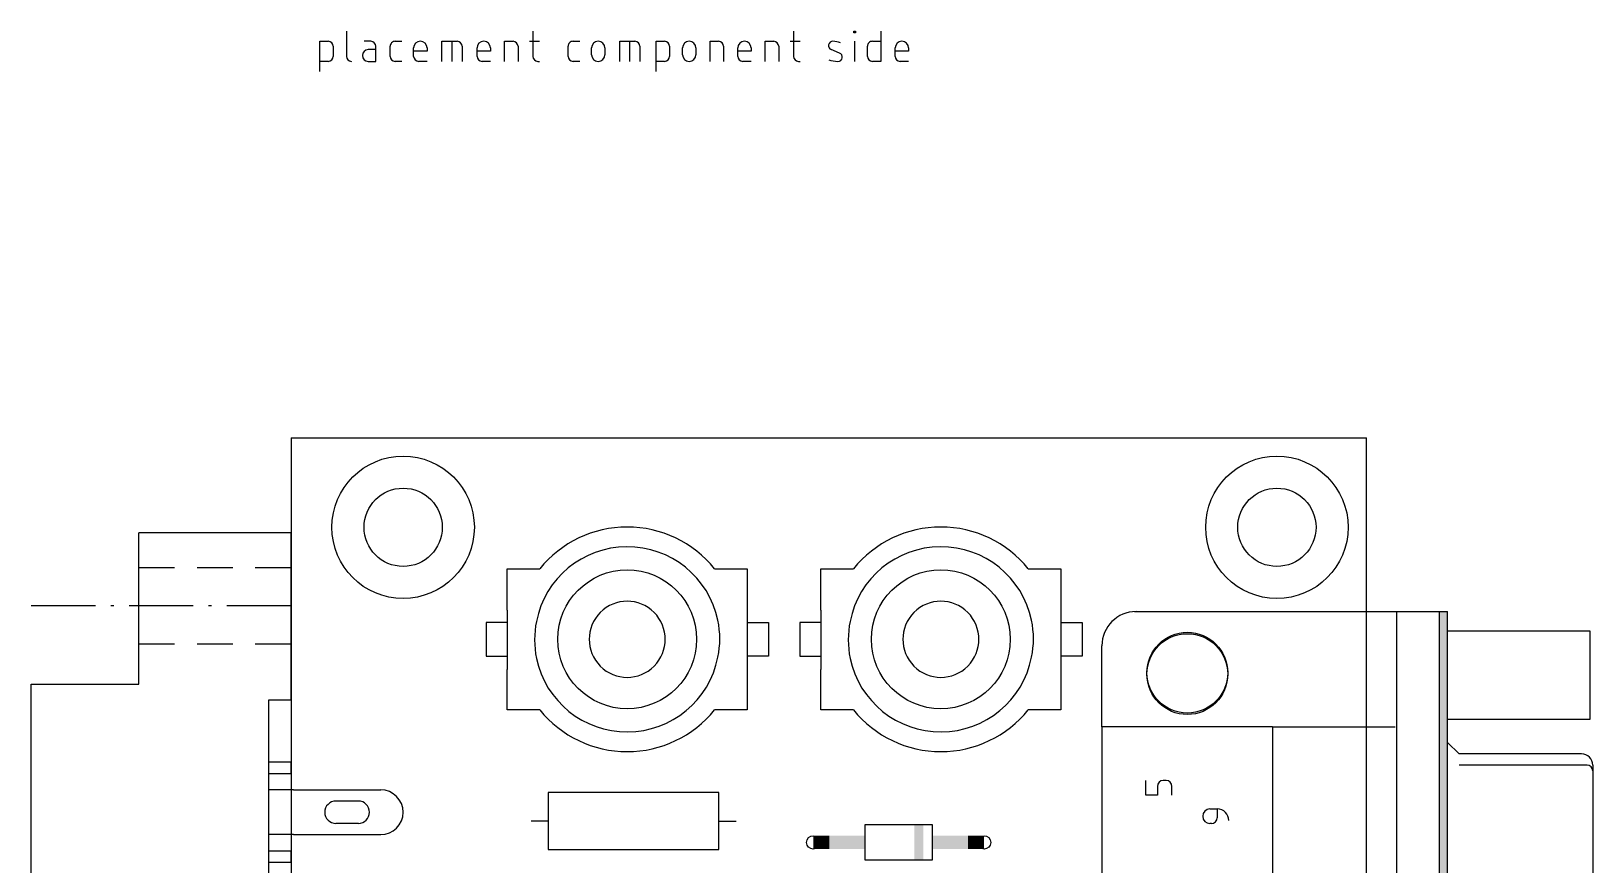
# Model space of a CAD drawing. Extents: x -12 to 58, y -5 to 95.
# Drawn here: x -11.6 to 58.1, y 57.9 to 95.1 of the extents above; entities that cross this region are included whole.
import ezdxf

# ---------------------------------------------------------------- set-up
doc = ezdxf.new("R2010")
doc.units = 0
for name, color, linetype in [('20', 30, 'CONTINUOUS'), ('21', 253, 'CONTINUOUS'), ('51', 253, 'CONTINUOUS')]:
    doc.layers.add(name, color=color, linetype=linetype)

# ---------------------------------------------------------------- blocks, each defined once
blk = doc.blocks.new('RECT')
blk.add_solid([(-0.5, -0.5), (0.5, -0.5), (-0.5, 0.5), (0.5, 0.5)])

msp = doc.modelspace()

# ---------------------------------------------------------------- linework, layer by layer
at = {"layer": '20'}
for p, q in [((0, 77), (0, 0)), ((0, 77), (48, 77)), ((48, 0), (48, 77))]:
    msp.add_line(p, q, dxfattribs=at)
at = {"layer": '21'}
for p, q in [((2.4691, 95.1445), (2.4691, 94.0226)), ((10.79, 95.1445), (10.79, 94.0226)), ((22.4252, 95.1445), (22.4252, 94.0226)), ((25.1226, 95.0697), (25.1226, 95.1445)), ((25.1226, 95.1445), (25.1974, 95.1445)), ((25.1974, 95.0697), (25.1226, 95.0697)), ((25.1974, 95.1445), (25.1974, 95.0697)), ((26.3175, 95.1445), (26.3175, 93.7983)), ((1.2795, 93.3495), (1.2795, 94.6957)), ((1.2795, 94.6957), (1.6535, 94.6957)), ((1.8778, 94.4714), (1.8778, 94.0226)), ((3.5527, 94.6957), (3.2535, 94.6957)), ((3.777, 94.3218), (3.4405, 94.3218)), ((3.777, 93.7983), (3.777, 94.4714)), ((4.4212, 94.0226), (4.4212, 94.4714)), ((4.6456, 94.6957), (4.9448, 94.6957)), ((5.4687, 94.0226), (5.4687, 94.3966)), ((6.067, 94.247), (5.4687, 94.247)), ((6.067, 94.3966), (6.067, 94.247)), ((6.7336, 93.7983), (6.7336, 94.6957)), ((6.7336, 94.6957), (7.4067, 94.6957)), ((7.1824, 93.7983), (7.1824, 94.6957)), ((7.6311, 94.4714), (7.6311, 93.7983)), ((8.2977, 94.0226), (8.2977, 94.3966)), ((8.896, 94.247), (8.2977, 94.247)), ((8.896, 94.3966), (8.896, 94.247)), ((9.5297, 93.7983), (9.5297, 94.6957)), ((9.5297, 94.6957), (9.9036, 94.6957)), ((10.128, 94.4714), (10.128, 93.7983)), ((10.6404, 94.6957), (11.0891, 94.6957)), ((12.3606, 94.0226), (12.3606, 94.4714)), ((12.5849, 94.6957), (12.8841, 94.6957)), ((13.4081, 94.0974), (13.4081, 94.3966)), ((14.0064, 94.3966), (14.0064, 94.0974)), ((14.673, 93.7983), (14.673, 94.6957)), ((14.673, 94.6957), (15.3461, 94.6957)), ((15.1217, 93.7983), (15.1217, 94.6957)), ((15.5704, 94.4714), (15.5704, 93.7983)), ((16.2913, 93.3495), (16.2913, 94.6957)), ((16.2913, 94.6957), (16.6652, 94.6957)), ((16.8896, 94.4714), (16.8896, 94.0226)), ((17.469, 94.0974), (17.469, 94.3966)), ((18.0673, 94.3966), (18.0673, 94.0974)), ((18.701, 93.7983), (18.701, 94.6957)), ((18.701, 94.6957), (19.0749, 94.6957)), ((19.2993, 94.4714), (19.2993, 93.7983)), ((19.9329, 94.0226), (19.9329, 94.3966)), ((20.5313, 94.247), (19.9329, 94.247)), ((20.5313, 94.3966), (20.5313, 94.247)), ((21.1649, 93.7983), (21.1649, 94.6957)), ((21.1649, 94.6957), (21.5389, 94.6957)), ((21.7632, 94.4714), (21.7632, 93.7983)), ((22.2757, 94.6957), (22.7244, 94.6957)), ((24.48, 94.1722), (24.1061, 94.3218)), ((25.16, 93.7983), (25.16, 94.6957)), ((25.7192, 94.0226), (25.7192, 94.4714)), ((25.9435, 94.6957), (26.3175, 94.6957)), ((26.9597, 94.0226), (26.9597, 94.3966)), ((27.558, 94.247), (26.9597, 94.247)), ((27.558, 94.3966), (27.558, 94.247)), ((1.6535, 93.7983), (1.2795, 93.7983)), ((3.4405, 93.7983), (3.777, 93.7983)), ((4.9448, 93.7983), (4.6456, 93.7983)), ((6.067, 93.7983), (5.6931, 93.7983)), ((8.896, 93.7983), (8.5221, 93.7983)), ((11.0144, 93.7983), (11.0891, 93.7983)), ((12.8841, 93.7983), (12.5849, 93.7983)), ((16.6652, 93.7983), (16.2913, 93.7983)), ((20.5313, 93.7983), (20.1573, 93.7983)), ((22.6496, 93.7983), (22.7244, 93.7983)), ((26.3175, 93.7983), (25.9435, 93.7983)), ((27.558, 93.7983), (27.1841, 93.7983)), ((0, 72.75), (-6.8, 72.75)), ((-6.8, 71.2), (-6.8, 72.75)), ((0, 71.2), (0, 72.75)), ((-6.8, 67.8), (-6.8, 71.2)), ((-6.8, 71.2), (-5.2, 71.2)), ((-4.2, 71.2), (-2.6, 71.2)), ((-1.6, 71.2), (0, 71.2)), ((0, 69.5), (0, 71.2)), ((9.65, 69.3), (9.65, 71.15)), ((9.65, 71.15), (11.1, 71.15)), ((18.9, 71.15), (20.35, 71.15)), ((20.35, 71.15), (20.35, 69.3)), ((23.65, 69.3), (23.65, 71.15)), ((23.65, 71.15), (25.1, 71.15)), ((32.9, 71.15), (34.35, 71.15)), ((34.35, 71.15), (34.35, 69.3)), ((-8.7333, 69.5), (-11.6, 69.5)), ((-7.9147, 69.5), (-8.052, 69.5)), ((-4.3667, 69.5), (-7.2333, 69.5)), ((-3.548, 69.5), (-3.6853, 69.5)), ((0, 69.5), (-2.8667, 69.5)), ((0, 67.8), (0, 69.5)), ((37.6505, 69.24), (49.3345, 69.24)), ((49.3345, 69.24), (49.3345, 38.76)), ((49.3345, 69.24), (51.2395, 69.24)), ((51.2395, 69.24), (51.2395, 38.76)), ((51.2395, 69.24), (51.6205, 69.24)), ((51.6205, 68.3828), (51.6205, 69.24)), ((51.6205, 64.414), (51.6205, 68.3828)), ((51.6205, 68.3828), (57.9705, 68.3828)), ((57.9705, 68.3828), (57.9705, 64.414)), ((-6.8, 66), (-6.8, 67.8)), ((-6.8, 67.8), (-5.2, 67.8)), ((-4.2, 67.8), (-2.6, 67.8)), ((-1.6, 67.8), (0, 67.8)), ((0, 65.3), (0, 67.8)), ((36.19, 64.0965), (36.19, 67.716)), ((9.65, 64.85), (9.65, 66.65)), ((20.35, 66.7), (20.35, 64.85)), ((23.65, 64.85), (23.65, 66.65)), ((34.35, 66.7), (34.35, 64.85)), ((-11.6, 11), (-11.6, 66)), ((-11.6, 66), (-6.8, 66)), ((-1, 11.7), (-1, 65.3)), ((-1, 65.3), (0, 65.3)), ((11.1, 64.85), (9.65, 64.85)), ((20.35, 64.85), (18.9, 64.85)), ((25.1, 64.85), (23.65, 64.85)), ((34.35, 64.85), (32.9, 64.85)), ((51.6205, 63.398), (51.6205, 64.414)), ((57.9705, 64.414), (51.6205, 64.414)), ((36.19, 64.0965), (36.19, 43.9035)), ((43.81, 64.0965), (36.19, 64.0965)), ((43.81, 64.0965), (49.271, 64.0965)), ((43.81, 64.0965), (43.81, 43.9035)), ((51.6205, 44.602), (51.6205, 63.398)), ((52.1285, 62.89), (51.6205, 63.398)), ((57.5895, 62.89), (52.1285, 62.89)), ((0, 62.51), (-1, 62.51)), ((0, 62.01), (0, 62.51)), ((57.8435, 62.382), (52.1285, 62.382)), ((58.0975, 62.382), (58.0975, 45.618)), ((-1, 62.01), (0, 62.01)), ((38.1458, 61.0471), (38.1458, 61.6962)), ((38.6651, 61.4366), (38.6651, 61.0471)), ((39.0546, 61.6962), (38.9247, 61.6962)), ((39.3142, 61.0471), (39.3142, 61.4366)), ((0.1, 61.28), (-1, 61.28)), ((19.095, 61.1556), (11.475, 61.1556)), ((11.475, 61.1556), (11.475, 58.6156)), ((19.095, 58.6156), (19.095, 61.1556)), ((38.6651, 61.0471), (38.1458, 61.0471)), ((41.0104, 60.4262), (41.3349, 60.4262)), ((41.3349, 60.4262), (41.3349, 60.0367)), ((0.1, 59.28), (-1, 59.28)), ((11.475, 59.8856), (10.713, 59.8856)), ((19.095, 59.8856), (19.857, 59.8856)), ((25.6163, 59.735), (28.6163, 59.735)), ((25.6163, 58.135), (25.6163, 59.735)), ((28.6163, 59.735), (28.6163, 58.135)), ((41.0753, 59.7771), (41.0104, 59.7771)), ((0, 58.55), (-1, 58.55)), ((0, 58.05), (0, 58.55)), ((11.475, 58.6156), (19.095, 58.6156)), ((-1, 58.05), (0, 58.05)), ((28.6163, 58.135), (25.6163, 58.135))]:
    msp.add_line(p, q, dxfattribs=at)
for centre, radius in [((5, 73), 3.1789), ((44, 73), 3.1789), ((5, 73), 1.7463), ((44, 73), 1.7463), ((15, 68), 3.1), ((29, 68), 3.1), ((40, 66.5095), 1.8034), ((40, 66.446), 1.8034)]:
    msp.add_circle(centre, radius, dxfattribs=at)
for centre, radius, start, end in [((1.6535, 94.4714), 0.2244, 0, 90), ((3.4405, 94.06), 0.2618, 90, 270), ((3.5527, 94.4714), 0.2244, 0, 90), ((4.6456, 94.4714), 0.2244, 89.9992, 180), ((5.7679, 94.3966), 0.2992, 0, 180), ((7.4067, 94.4714), 0.2244, 0, 90), ((8.5969, 94.3966), 0.2992, 0, 180), ((9.9036, 94.4714), 0.2244, 0, 90), ((12.5849, 94.4714), 0.2244, 89.9992, 180), ((13.7072, 94.3966), 0.2992, 0, 180), ((13.7072, 94.0974), 0.2992, 180, 0), ((15.3461, 94.4714), 0.2244, 0, 90), ((16.6652, 94.4714), 0.2244, 0, 90), ((17.7682, 94.3966), 0.2992, 0, 180), ((17.7682, 94.0974), 0.2992, 180, 0), ((19.0749, 94.4714), 0.2244, 0, 90), ((20.2321, 94.3966), 0.2992, 0, 180), ((21.5389, 94.4714), 0.2244, 0, 90), ((24.1781, 94.5018), 0.1939, 89.181, 248.1986), ((24.1687, 93.8465), 0.8493, 65.7609, 89.181), ((24.408, 93.9922), 0.1939, 269.181, 68.1986), ((25.9435, 94.4714), 0.2244, 89.9992, 180), ((27.2589, 94.3966), 0.2992, 0, 180), ((1.6535, 94.0226), 0.2244, 270.0008, 0), ((2.6935, 94.0226), 0.2244, 180, 270), ((4.6456, 94.0226), 0.2244, 180, 270), ((5.6931, 94.0226), 0.2244, 180, 270), ((8.5221, 94.0226), 0.2244, 180, 270), ((11.0144, 94.0226), 0.2244, 180, 270), ((12.5849, 94.0226), 0.2244, 180, 270), ((16.6652, 94.0226), 0.2244, 270.0008, 0), ((20.1573, 94.0226), 0.2244, 180, 270), ((22.6496, 94.0226), 0.2244, 180, 270), ((24.4233, 95.0666), 1.2684, 250.2096, 269.181), ((25.9435, 94.0226), 0.2244, 180, 270), ((27.1841, 94.0226), 0.2244, 180, 270), ((15, 68), 5.0133, 38.9278, 141.0722), ((29, 68), 5.0133, 38.9278, 141.0722), ((15.0051, 68), 4.1332, 11.8671, 168.8403), ((29.0051, 68), 4.1332, 11.8671, 168.8403), ((15, 68), 1.6971, 135, 45), ((29, 68), 1.6971, 135, 45), ((37.714, 67.716), 1.524, 90, 180), ((14.9949, 68), 4.1332, 191.8671, 348.8403), ((28.9949, 68), 4.1332, 191.8671, 348.8403), ((15, 68), 5.0132, 218.9275, 321.0725), ((29, 68), 5.0132, 218.9275, 321.0725), ((57.5895, 62.382), 0.508, 0, 90), ((57.8435, 62.128), 0.254, 0, 90), ((38.9247, 61.4366), 0.2596, 90, 180), ((39.0546, 61.4366), 0.2596, 0, 90), ((41.0104, 60.1016), 0.3246, 90, 270), ((41.0753, 60.0367), 0.2596, 270, 0), ((41.3349, 59.9069), 0.5193, 0, 90)]:
    msp.add_arc(centre, radius, start, end, dxfattribs=at)
at = {"layer": '51'}
for p, q in [((9.65, 69.3), (9.65, 68.75)), ((20.35, 69.3), (20.35, 68.75)), ((23.65, 69.3), (23.65, 68.75)), ((34.35, 69.3), (34.35, 68.75)), ((9.65, 68.75), (8.7, 68.75)), ((8.7, 68.75), (8.7, 67.25)), ((9.65, 68.75), (9.65, 67.25)), ((20.35, 68.75), (20.35, 67.25)), ((20.35, 68.75), (21.3, 68.75)), ((21.3, 68.75), (21.3, 67.25)), ((23.65, 68.75), (22.7, 68.75)), ((22.7, 68.75), (22.7, 67.25)), ((23.65, 68.75), (23.65, 67.25)), ((34.35, 68.75), (34.35, 67.25)), ((34.35, 68.75), (35.3, 68.75)), ((35.3, 68.75), (35.3, 67.25)), ((8.7, 67.25), (9.65, 67.25)), ((9.65, 67.25), (9.65, 66.65)), ((20.35, 67.25), (20.35, 66.7)), ((21.3, 67.25), (20.35, 67.25)), ((22.7, 67.25), (23.65, 67.25)), ((23.65, 67.25), (23.65, 66.65)), ((34.35, 67.25), (34.35, 66.7)), ((35.3, 67.25), (34.35, 67.25)), ((0.1, 61.28), (4, 61.28)), ((3, 60.78), (2, 60.78)), ((0.1, 59.28), (4, 59.28)), ((3, 59.78), (2, 59.78))]:
    msp.add_line(p, q, dxfattribs=at)
for centre in [(23.3063, 58.935), (30.9263, 58.935)]:
    msp.add_circle(centre, 0.3, dxfattribs=at)
for centre, radius, start, end in [((15, 68), 1.6971, 45, 135), ((29, 68), 1.6971, 45, 135), ((15.0001, 67.975), 4.1333, 168.4866, 191.5134), ((14.9999, 68.025), 4.1333, 348.4866, 11.5134), ((29.0001, 67.975), 4.1333, 168.4866, 191.5134), ((28.9999, 68.025), 4.1333, 348.4866, 11.5134), ((2, 60.28), 0.5, 90, 270), ((3, 60.28), 0.5, 270, 90), ((4, 60.28), 1, 270, 90)]:
    msp.add_arc(centre, radius, start, end, dxfattribs=at)

# ---------------------------------------------------------------- block references
at = {"layer": '21'}
for p, xscale, yscale, rotation in [((51.43, 54), 30.48, 0.381, 270), ((29.4157, 58.935), 1.5988, 0.6, 180)]:
    msp.add_blockref('RECT', p, dxfattribs=dict(at, xscale=xscale, yscale=yscale, rotation=rotation))
for p, xscale, yscale in [((28.0163, 58.935), 0.4, 1.6), ((24.8169, 58.935), 1.5988, 0.6)]:
    msp.add_blockref('RECT', p, dxfattribs=dict(at, xscale=xscale, yscale=yscale))
at = {"layer": '51', "xscale": 0.7112, "yscale": 0.6}
msp.add_blockref('RECT', (23.6619, 58.935), dxfattribs=at)
at = {"layer": '51', "xscale": 0.7112, "yscale": 0.6, "rotation": 180}
msp.add_blockref('RECT', (30.5707, 58.935), dxfattribs=at)

doc.saveas('drawing.dxf')
